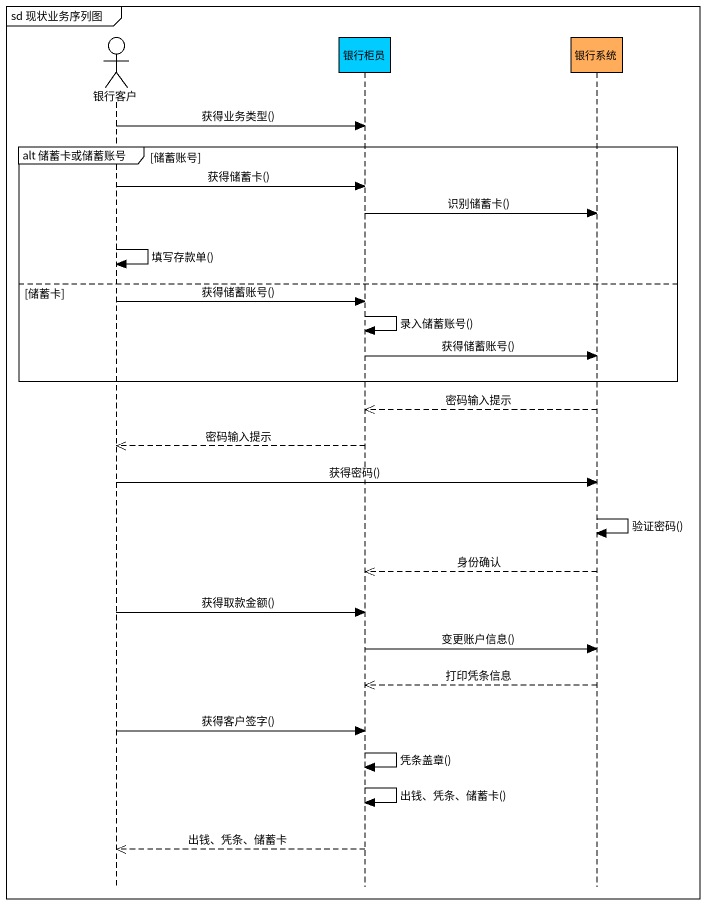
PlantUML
@startuml
mainframe sd 现状业务序列图
hide footbox
actor 银行客户
participant 银行柜员 #00CCFF
participant 银行系统 #FFAD5B

银行客户 -> 银行柜员 : 获得业务类型()
group alt 储蓄卡或储蓄账号 [储蓄账号]
  银行客户 -> 银行柜员 : 获得储蓄卡()
  银行柜员 -> 银行系统 : 识别储蓄卡()
  银行客户 -> 银行客户 : 填写存款单()
else 储蓄卡
  银行客户 -> 银行柜员 : 获得储蓄账号()
  银行柜员 -> 银行柜员 : 录入储蓄账号()
  银行柜员 -> 银行系统 : 获得储蓄账号()
end
银行系统 -->> 银行柜员 : 密码输入提示
银行柜员 -->> 银行客户 : 密码输入提示
银行客户 -> 银行系统 : 获得密码()
银行系统 -> 银行系统 : 验证密码()
银行系统 -->> 银行柜员 : 身份确认
银行客户 -> 银行柜员 : 获得取款金额()
银行柜员 -> 银行系统 : 变更账户信息()
银行系统 -->> 银行柜员 : 打印凭条信息
银行客户 -> 银行柜员 : 获得客户签字()
银行柜员 -> 银行柜员 : 凭条盖章()
银行柜员 -> 银行柜员 : 出钱、凭条、储蓄卡()
银行柜员 -->> 银行客户 : 出钱、凭条、储蓄卡
@enduml
